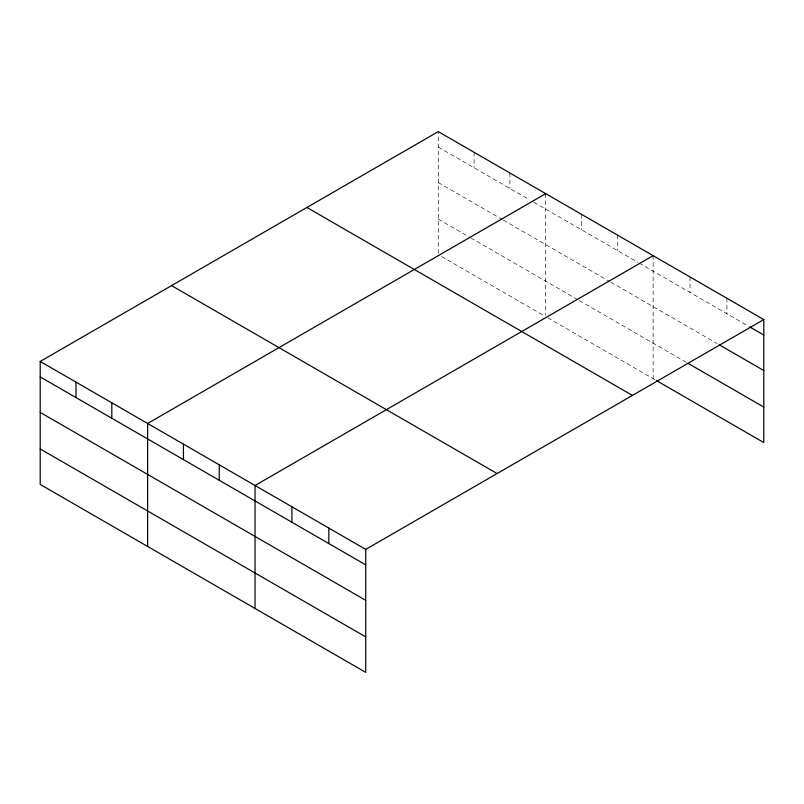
<?xml version="1.0" encoding="UTF-8"?>
<svg xmlns="http://www.w3.org/2000/svg" width="804" height="804" viewBox="0 0 804 804"><rect width="100%" height="100%" fill="white"/><g stroke="black" fill="none" stroke-linecap="round" stroke-linejoin="round"><path stroke-width="0.6" stroke-dasharray="4.02 3.01" d="M438.27 253.381L438.27 131.625M438.27 147.092L529.414 199.724M533.755 202.226L637.924 262.365M639.009 262.998L748.604 326.273M438.27 182.578L502.289 219.532M503.374 220.165L609.713 281.561M610.799 282.184L717.138 343.579M438.27 219.13L469.737 237.301M470.822 237.924L578.247 299.942M579.332 300.575L687.842 363.217M441.517 256.486L544.609 316.002M547.866 317.881L655.29 379.9M726.906 298.274L726.906 313.741M690.013 276.968L690.013 292.445M653.119 255.672L653.119 378.654M617.311 234.999L617.311 250.466M581.503 214.326L581.503 229.793M545.695 193.653L545.695 315.409M509.887 172.971L509.887 188.448M474.079 152.298L474.079 167.775"/><path stroke-width="1.21" d="M656.376 380.533L763.8 442.552L763.8 319.57L438.27 131.625L40.2 361.448L40.2 484.43L365.73 672.375L365.73 549.393L763.8 319.57M545.695 193.653L147.624 423.467L147.624 546.449M653.119 255.672L255.049 485.495L255.049 608.467M749.69 326.896L763.8 335.037M719.309 344.836L763.8 370.523M687.842 363.217L763.8 407.075M306.907 207.472L632.436 395.417M171.564 285.611L497.093 473.556M40.2 361.448L365.73 549.393M40.2 376.915L365.73 564.86M40.2 412.392L365.73 600.337M40.2 448.954L365.73 636.899M328.836 528.097L328.836 543.564M291.942 506.791L291.942 522.258M219.241 464.823L219.241 480.289M183.433 444.15L183.433 459.617M111.816 402.794L111.816 418.261M76.008 382.121L76.008 397.588"/></g></svg>
